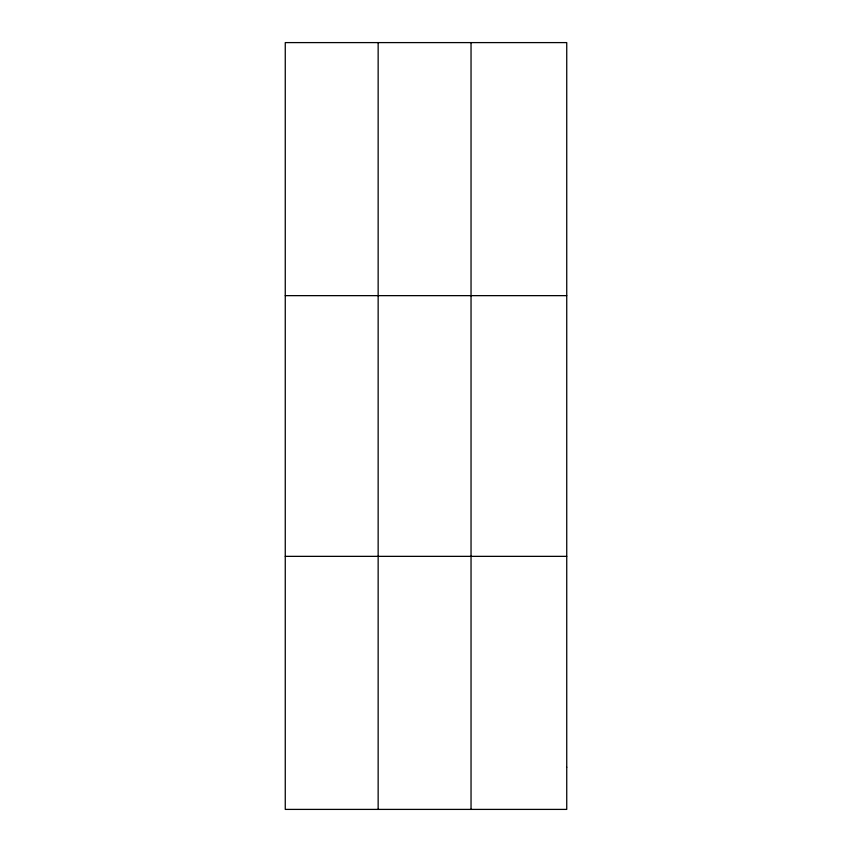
<?xml version="1.0" encoding="UTF-8"?>
<svg xmlns="http://www.w3.org/2000/svg" width="852" height="852" viewBox="0 0 852 852"><rect width="100%" height="100%" fill="white"/><g stroke="black" fill="none" stroke-linecap="round" stroke-linejoin="round"><path stroke-width="1.28" d="M378.15 42.6L378.15 809.4M471.039 42.6L471.039 809.4M285.26 295.644L566.74 295.644M285.26 556.356L566.74 556.356M566.74 767.226L566.74 809.4L285.26 809.4L285.26 42.6L566.74 42.6L566.74 767.226"/></g></svg>
